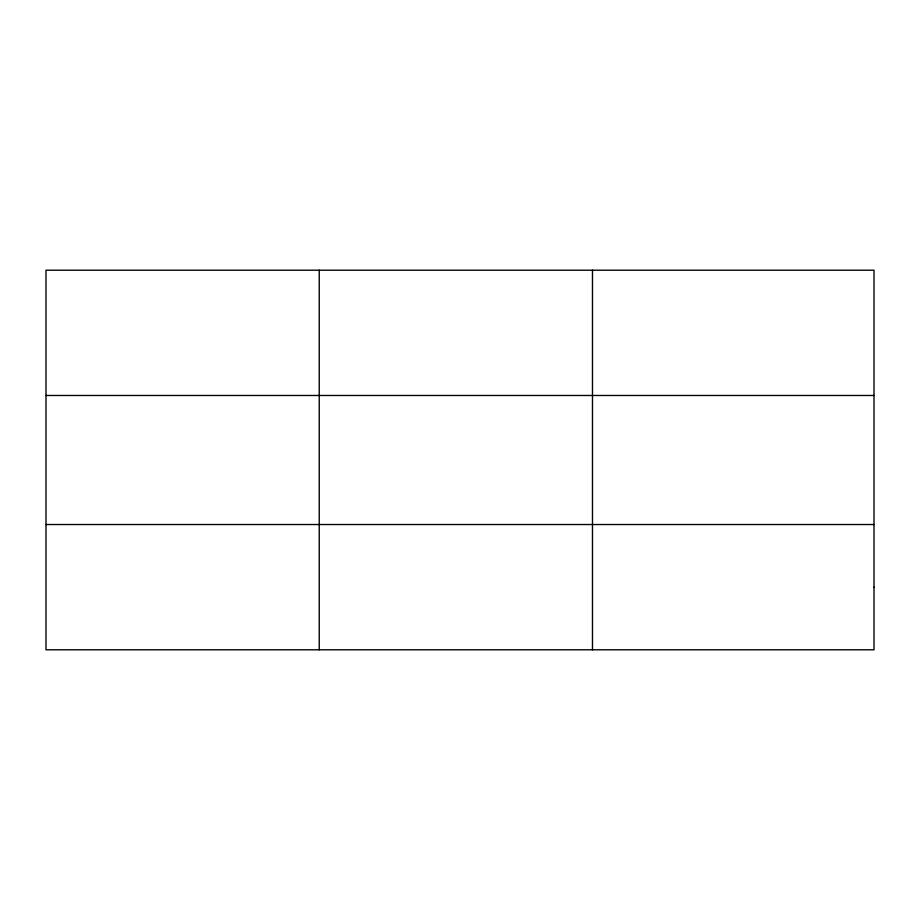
<?xml version="1.0" encoding="UTF-8"?>
<svg xmlns="http://www.w3.org/2000/svg" width="920" height="920" viewBox="0 0 920 920"><rect width="100%" height="100%" fill="white"/><g stroke="black" fill="none" stroke-linecap="round" stroke-linejoin="round"><path stroke-width="1.38" d="M319.24 649.796L319.24 270.204M592.48 649.796L592.48 270.204M46 395.473L874 395.473M46 524.526L874 524.526M874 587.155L874 649.796L46 649.796L46 270.204L874 270.204L874 587.155"/></g></svg>
